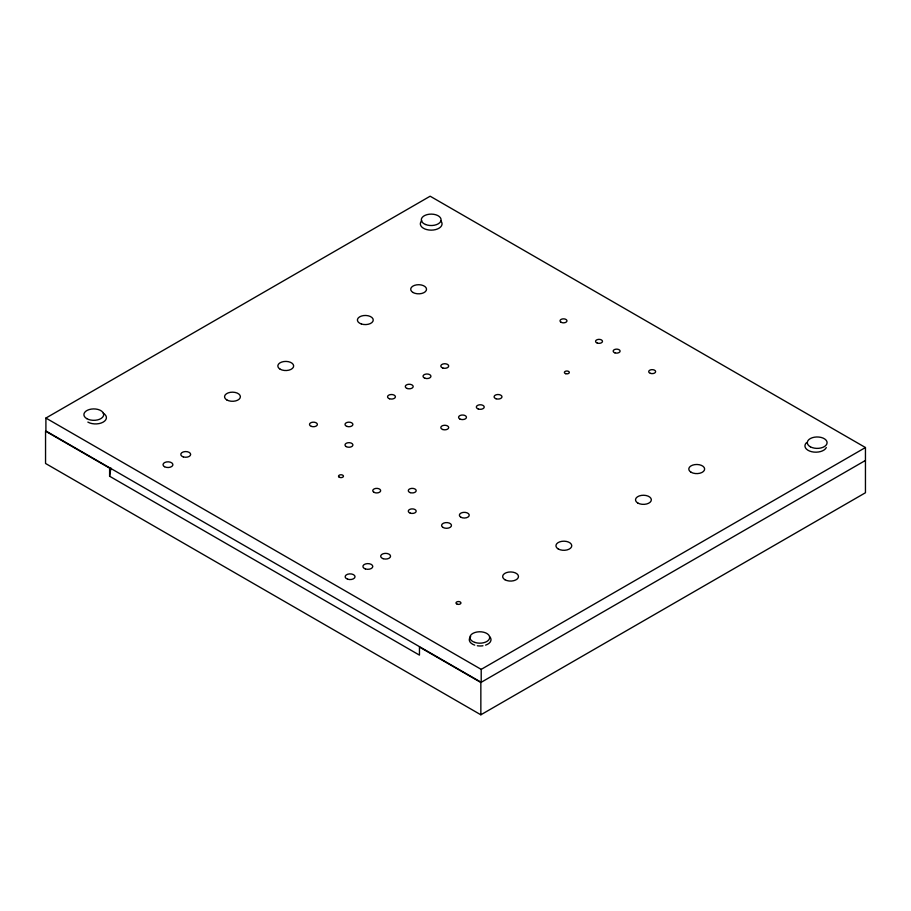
<?xml version="1.0" encoding="UTF-8"?>
<svg xmlns="http://www.w3.org/2000/svg" width="911" height="911" viewBox="0 0 911 911"><rect width="100%" height="100%" fill="white"/><g stroke="black" fill="none" stroke-linecap="round" stroke-linejoin="round"><path stroke-width="1.37" d="M865.45 460.442L480.849 682.498L419.459 647.049L419.459 655.123L109.605 476.237L110.914 468.015M45.903 418.058L481.202 669.369L481.202 682.293L45.903 430.971L45.903 418.058L430.151 196.207L865.45 447.529L865.45 492.749L480.849 714.793L45.55 463.471L45.55 431.176L109.605 468.152L109.605 476.237M481.202 669.369L865.45 447.529M480.849 682.498L480.849 714.793M489.571 636.561A10.875 6.286 0 0 1 485.586 645.136M482.967 645.762A10.875 6.286 0 0 1 477.33 645.762M474.711 645.136A10.875 6.286 0 0 1 470.725 636.561M103.239 413.207A10.875 6.286 0 0 1 103.239 422.089A10.875 6.286 0 0 1 87.855 422.089M440.617 220.724A10.875 6.286 0 0 1 431.199 230.141A10.875 6.286 0 0 1 421.782 220.724M826.311 447.54A10.875 6.286 0 0 1 811.644 451.708A10.875 6.286 0 0 1 806.383 442.769M637.837 503.043A7.914 4.566 0 0 0 651.069 500.993A7.914 4.566 0 0 0 641.378 495.402A7.914 4.566 0 0 0 637.837 503.043M558.261 548.98A7.914 4.566 0 0 0 571.493 546.93A7.914 4.566 0 0 0 561.802 541.339A7.914 4.566 0 0 0 558.261 548.98M504.979 579.749A7.914 4.566 0 0 0 518.211 577.699A7.914 4.566 0 0 0 508.52 572.108A7.914 4.566 0 0 0 504.979 579.749M457.231 604.198A2.471 1.423 0 0 0 460.943 602.957A2.471 1.423 0 0 0 457.231 601.727A2.471 1.423 0 0 0 457.231 604.198M383.132 558.682A4.942 2.858 0 0 0 390.557 556.211A4.942 2.858 0 0 0 383.132 553.74A4.942 2.858 0 0 0 383.132 558.682M365.368 568.931A4.942 2.858 0 0 0 372.793 566.46A4.942 2.858 0 0 0 365.368 563.989A4.942 2.858 0 0 0 365.368 568.931M347.615 579.191A4.942 2.858 0 0 0 355.028 576.72A4.942 2.858 0 0 0 347.615 574.249A4.942 2.858 0 0 0 347.615 579.191M460.795 517.197A4.942 2.858 0 0 0 469.074 515.922A4.942 2.858 0 0 0 463.016 512.426A4.942 2.858 0 0 0 460.795 517.197M443.031 527.458A4.942 2.858 0 0 0 451.309 526.171A4.942 2.858 0 0 0 445.251 522.675A4.942 2.858 0 0 0 443.031 527.458M410.257 513.144A3.951 2.289 0 0 0 416.19 511.162A3.951 2.289 0 0 0 410.257 509.181A3.951 2.289 0 0 0 410.257 513.144M442.769 429.525A3.951 2.289 0 0 0 448.702 427.555A3.951 2.289 0 0 0 442.769 425.574A3.951 2.289 0 0 0 442.769 429.525M410.257 492.635A3.951 2.289 0 0 0 416.19 490.653A3.951 2.289 0 0 0 410.257 488.672A3.951 2.289 0 0 0 410.257 492.635M373.909 492.27A3.951 2.289 0 0 0 380.525 491.245A3.951 2.289 0 0 0 375.685 488.444A3.951 2.289 0 0 0 373.909 492.27M496.051 398.767A3.951 2.289 0 0 0 501.984 396.786A3.951 2.289 0 0 0 496.051 394.816A3.951 2.289 0 0 0 496.051 398.767M346.146 446.572A3.951 2.289 0 0 0 352.773 445.547A3.951 2.289 0 0 0 347.922 442.746A3.951 2.289 0 0 0 346.146 446.572M339.245 477.205A2.471 1.423 0 0 0 343.379 476.555A2.471 1.423 0 0 0 340.35 474.813A2.471 1.423 0 0 0 339.245 477.205M183.248 456.878A4.942 2.858 0 0 0 190.661 454.407A4.942 2.858 0 0 0 183.248 451.936A4.942 2.858 0 0 0 183.248 456.878M164.458 466.683A4.942 2.858 0 0 0 172.737 465.407A4.942 2.858 0 0 0 166.679 461.911A4.942 2.858 0 0 0 164.458 466.683M311.448 426.416A3.951 2.289 0 0 0 317.381 424.446A3.951 2.289 0 0 0 311.448 422.465A3.951 2.289 0 0 0 311.448 426.416M226.873 399.963A7.914 4.566 0 0 0 240.105 397.925A7.914 4.566 0 0 0 230.415 392.322A7.914 4.566 0 0 0 226.873 399.963M280.155 369.206A7.914 4.566 0 0 0 293.388 367.156A7.914 4.566 0 0 0 283.708 361.565A7.914 4.566 0 0 0 280.155 369.206M346.966 426.416A3.951 2.289 0 0 0 352.899 424.446A3.951 2.289 0 0 0 346.966 422.465A3.951 2.289 0 0 0 346.966 426.416M361.371 323.986A7.914 4.566 0 0 0 373.237 320.034A7.914 4.566 0 0 0 361.371 316.071A7.914 4.566 0 0 0 361.371 323.986M459.713 418.912A3.951 2.289 0 0 0 466.33 417.887A3.951 2.289 0 0 0 461.49 415.086A3.951 2.289 0 0 0 459.713 418.912M691.119 472.274A7.914 4.566 0 0 0 704.362 470.224A7.914 4.566 0 0 0 694.672 464.633A7.914 4.566 0 0 0 691.119 472.274M389.487 398.767A3.951 2.289 0 0 0 395.42 396.786A3.951 2.289 0 0 0 389.487 394.816A3.951 2.289 0 0 0 389.487 398.767M650.443 373.362A3.462 1.993 0 0 0 655.635 371.631A3.462 1.993 0 0 0 650.443 369.9A3.462 1.993 0 0 0 650.443 373.362M565.629 373.669A2.471 1.423 0 0 0 569.329 372.428A2.471 1.423 0 0 0 565.629 371.198A2.471 1.423 0 0 0 565.629 373.669M478.298 409.016A3.951 2.289 0 0 0 484.231 407.046A3.951 2.289 0 0 0 478.298 405.065A3.951 2.289 0 0 0 478.298 409.016M614.914 352.853A3.462 1.993 0 0 0 620.106 351.122A3.462 1.993 0 0 0 614.914 349.391A3.462 1.993 0 0 0 614.914 352.853M597.297 343.083A3.462 1.993 0 0 0 602.49 341.352A3.462 1.993 0 0 0 597.297 339.621A3.462 1.993 0 0 0 597.297 343.083M407.251 388.507A3.951 2.289 0 0 0 413.184 386.537A3.951 2.289 0 0 0 407.251 384.556A3.951 2.289 0 0 0 407.251 388.507M561.051 322.255A3.462 1.993 0 0 0 566.847 321.355A3.462 1.993 0 0 0 562.611 318.907A3.462 1.993 0 0 0 561.051 322.255M425.004 378.259A3.951 2.289 0 0 0 430.937 376.277A3.951 2.289 0 0 0 425.004 374.296A3.951 2.289 0 0 0 425.004 378.259M442.769 367.998A3.951 2.289 0 0 0 448.702 366.028A3.951 2.289 0 0 0 442.769 364.047A3.951 2.289 0 0 0 442.769 367.998M413.025 292.499A7.914 4.566 0 0 0 426.257 290.45A7.914 4.566 0 0 0 416.566 284.858A7.914 4.566 0 0 0 413.025 292.499M425.517 224.493A9.884 5.705 0 0 0 441.049 220.337A9.884 5.705 0 0 0 427.043 214.643A9.884 5.705 0 0 0 425.517 224.493M86.807 418.661A9.884 5.705 0 0 0 103.353 416.099A9.884 5.705 0 0 0 91.237 409.107A9.884 5.705 0 0 0 86.807 418.661M810.38 446.811A9.884 5.705 0 0 0 826.812 444.021A9.884 5.705 0 0 0 814.411 437.2A9.884 5.705 0 0 0 810.38 446.811M474.859 642.426A9.884 5.705 0 0 0 489.685 637.472A9.884 5.705 0 0 0 474.859 632.53A9.884 5.705 0 0 0 474.859 642.426"/></g></svg>
